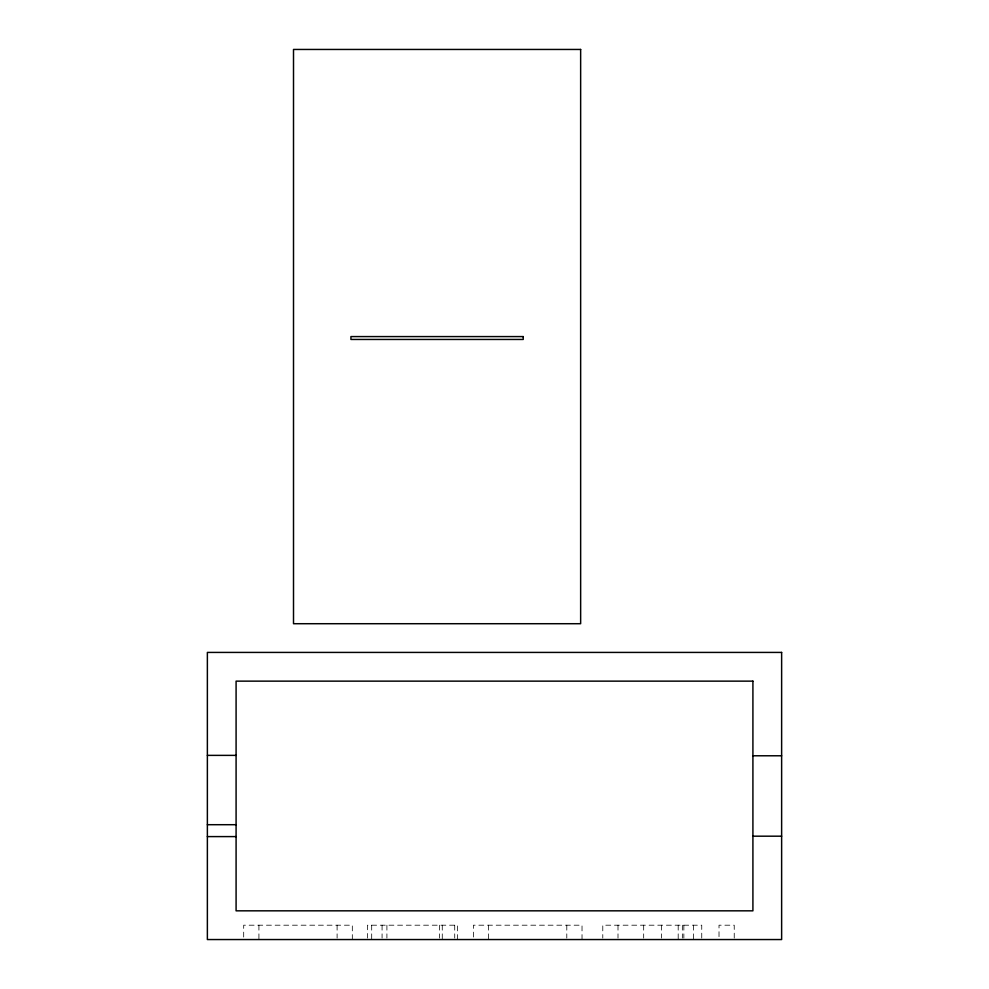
<?xml version="1.0" encoding="UTF-8"?>
<svg xmlns="http://www.w3.org/2000/svg" width="989" height="989" viewBox="0 0 989 989"><rect width="100%" height="100%" fill="white"/><g stroke="black" fill="none" stroke-linecap="round" stroke-linejoin="round"><path stroke-width="0.74" stroke-dasharray="4.95 3.71" d="M734.234 938.116L734.234 925.197L719.015 925.197L719.015 938.116M701.745 938.116L701.745 925.197L602.783 925.197L602.783 938.116M693.413 925.197L693.413 939.55M683.856 925.197L683.856 938.116M682.348 925.197L682.348 938.116M678.194 925.197L678.194 939.55M661.567 925.197L661.567 938.116M643.678 925.197L643.678 938.116M618.001 925.197L618.001 938.116M582.027 939.55L582.027 925.197L473.397 925.197L473.397 939.55M566.796 925.197L566.796 938.116M488.615 925.197L488.615 939.55M457.487 939.55L457.487 925.197L367.537 925.197L367.537 938.116M454.717 925.197L454.717 938.116M442.268 925.197L442.268 939.55M439.499 925.197L439.499 938.116M386.909 925.197L386.909 938.116M382.075 925.197L382.075 938.116M371.691 925.197L371.691 939.55M352.319 939.55L352.319 925.197L243.69 925.197L243.69 939.55M337.101 925.197L337.101 938.116M258.92 925.197L258.92 939.55"/><path stroke-width="1.48" d="M207.369 755.373L236.087 755.373M752.913 755.781L781.631 755.781M207.369 824.702L236.087 824.702M752.913 836.187L781.631 836.187M207.369 836.595L236.087 836.595M580.642 49.45L293.51 49.45L293.51 623.713L580.642 623.713L580.642 49.45M523.218 336.581L350.934 336.581L350.934 339.45L523.218 339.45L523.218 336.581M781.631 652.419L207.369 652.419L207.369 939.55L781.631 939.55L781.631 652.419M752.913 681.137L236.087 681.137L236.087 910.832L752.913 910.832L752.913 681.137"/></g></svg>
